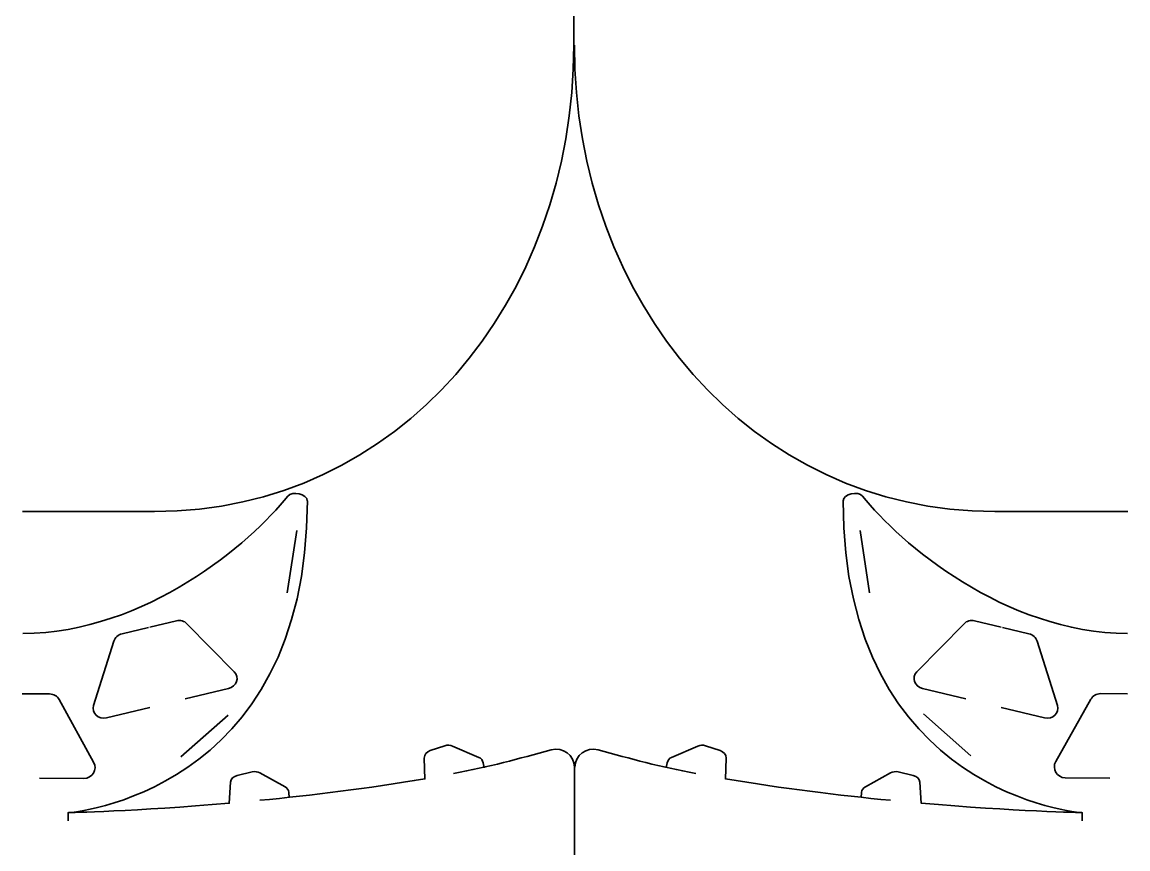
# Model space of a CAD drawing. Header units: inches. Extents: x 8 to 1056, y -872 to -100.
# Drawn here: x 488.1 to 790.8, y -552.9 to -326.5 of the extents above; entities that cross this region are included whole.
import ezdxf

# ---------------------------------------------------------------- set-up
doc = ezdxf.new("R2010")
doc.units = ezdxf.units.IN
doc.header["$MEASUREMENT"] = 0
doc.layers.add('Layer 1', color=7, linetype='Continuous')

msp = doc.modelspace()

# ---------------------------------------------------------------- linework, layer by layer
at = {"layer": 'Layer 1', "color": 179, "lineweight": 35, "true_color": 0x231f20}
for points in [[(560.71, -482.77), (563.32, -465.71)], [(720.13, -482.77), (717.52, -465.71)], [(531.63, -527.72), (544.54, -516.27)], [(747.81, -527.37), (734.9, -515.91)], [(500.74, -545.17), (500.74, -542.97)], [(778.34, -545.17), (778.34, -542.97)]]:
    msp.add_lwpolyline(points, dxfattribs=at)
for points, knots in [([(488.26, -460.49), (488.26, -460.49), (524.41, -460.49), (524.41, -460.49), (591.21, -460.49), (639.16, -402.95), (639.16, -332.81), (639.16, -332.81), (639.32, -201.19), (639.32, -201.19), (639.32, -197.87), (636.15, -195.48), (632.96, -196.37), (624.02, -198.89), (615.96, -201.04), (606.2, -202.88)], [0, 0, 0, 0, 1, 1, 1, 2, 2, 2, 3, 3, 3, 4, 4, 4, 5, 5, 5, 5]), ([(790.82, -460.49), (790.82, -460.49), (754.38, -460.49), (754.38, -460.49), (687.58, -460.49), (639.32, -402.95), (639.32, -332.81)], [0, 0, 0, 0, 1, 1, 1, 2, 2, 2, 2]), ([(488.34, -493.89), (522.08, -493.8), (550.85, -468.92), (560.88, -456.31), (562.07, -454.82), (566.23, -455.68), (566.21, -457.59), (566.21, -457.59), (566.22, -457.59), (566.22, -457.59), (566.22, -538.24), (500.78, -542.97), (500.74, -542.97), (500.74, -542.97), (500.74, -542.97), (500.74, -542.97), (500.74, -542.97), (500.74, -542.97), (500.74, -542.97), (500.74, -542.97), (500.74, -542.97), (500.74, -542.97), (500.78, -542.97), (519.39, -542.56), (544.83, -540.37), (544.83, -540.37), (544.83, -540.38), (544.83, -540.38), (544.83, -540.38), (545.22, -534.64), (545.22, -534.64), (545.27, -533.65), (546.04, -533.13), (547.03, -532.75), (547.03, -532.75), (551.14, -531.81), (551.14, -531.81), (551.85, -531.64), (552.6, -531.75), (553.25, -532.1), (553.25, -532.1), (560.12, -535.85), (560.12, -535.85), (560.7, -536.17), (561.09, -536.76), (561.15, -537.42), (561.15, -537.42), (561.28, -538.82), (561.28, -538.82)], [0, 0, 0, 0, 1, 1, 1, 2, 2, 2, 3, 3, 3, 4, 4, 4, 5, 5, 5, 6, 6, 6, 7, 7, 7, 8, 8, 8, 9, 9, 9, 10, 10, 10, 11, 11, 11, 12, 12, 12, 13, 13, 13, 14, 14, 14, 15, 15, 15, 16, 16, 16, 16]), ([(790.75, -493.89), (757.01, -493.8), (728.23, -468.92), (718.2, -456.31), (717.02, -454.82), (712.85, -455.68), (712.88, -457.59), (712.88, -457.59), (712.86, -457.59), (712.86, -457.59), (712.86, -538.24), (778.31, -542.97), (778.34, -542.97), (778.34, -542.97), (778.34, -542.97), (778.34, -542.97), (778.34, -542.97), (778.34, -542.97), (778.34, -542.97), (778.34, -542.97), (778.34, -542.97), (778.34, -542.97), (778.31, -542.97), (759.69, -542.56), (734.26, -540.37), (734.26, -540.37), (734.26, -540.38), (734.26, -540.38), (734.26, -540.38), (733.86, -534.64), (733.86, -534.64), (733.81, -533.65), (733.05, -533.13), (732.05, -532.75), (732.05, -532.75), (727.95, -531.81), (727.95, -531.81), (727.23, -531.64), (726.48, -531.75), (725.84, -532.1), (725.84, -532.1), (718.97, -535.85), (718.97, -535.85), (718.38, -536.17), (718, -536.76), (717.93, -537.42), (717.93, -537.42), (717.8, -538.82), (717.8, -538.82)], [0, 0, 0, 0, 1, 1, 1, 2, 2, 2, 3, 3, 3, 4, 4, 4, 5, 5, 5, 6, 6, 6, 7, 7, 7, 8, 8, 8, 9, 9, 9, 10, 10, 10, 11, 11, 11, 12, 12, 12, 13, 13, 13, 14, 14, 14, 15, 15, 15, 16, 16, 16, 16]), ([(523.06, -492.2), (523.06, -492.2), (530.38, -490.44), (530.38, -490.44), (531.44, -490.19), (532.54, -490.48), (533.26, -491.22), (533.26, -491.22), (546.22, -504.37), (546.22, -504.37), (547.73, -505.91), (546.86, -508.46), (544.63, -509), (544.63, -509), (532.79, -511.84), (532.79, -511.84)], [0, 0, 0, 0, 1, 1, 1, 2, 2, 2, 3, 3, 3, 4, 4, 4, 5, 5, 5, 5]), ([(756.18, -492.2), (756.18, -492.2), (748.86, -490.44), (748.86, -490.44), (747.81, -490.19), (746.7, -490.48), (745.98, -491.22), (745.98, -491.22), (733.03, -504.37), (733.03, -504.37), (731.51, -505.91), (732.39, -508.46), (734.61, -509), (734.61, -509), (746.45, -511.84), (746.45, -511.84)], [0, 0, 0, 0, 1, 1, 1, 2, 2, 2, 3, 3, 3, 4, 4, 4, 5, 5, 5, 5]), ([(523.07, -514.18), (523.07, -514.18), (511.23, -517.02), (511.23, -517.02), (509, -517.55), (507.06, -515.68), (507.71, -513.62), (507.71, -513.62), (513.29, -496.01), (513.29, -496.01), (513.59, -495.03), (514.44, -494.27), (515.5, -494.01), (515.5, -494.01), (522.72, -492.28), (522.72, -492.28)], [0, 0, 0, 0, 1, 1, 1, 2, 2, 2, 3, 3, 3, 4, 4, 4, 5, 5, 5, 5]), ([(756.18, -514.18), (756.18, -514.18), (768.02, -517.02), (768.02, -517.02), (770.25, -517.55), (772.18, -515.68), (771.53, -513.62), (771.53, -513.62), (765.96, -496.01), (765.96, -496.01), (765.65, -495.03), (764.8, -494.27), (763.74, -494.01), (763.74, -494.01), (756.53, -492.28), (756.53, -492.28)], [0, 0, 0, 0, 1, 1, 1, 2, 2, 2, 3, 3, 3, 4, 4, 4, 5, 5, 5, 5]), ([(488.15, -510.42), (488.15, -510.42), (495.67, -510.46), (495.67, -510.46), (496.76, -510.47), (497.76, -511.06), (498.28, -512.02), (498.28, -512.02), (507.72, -529.16), (507.72, -529.16), (508.83, -531.16), (507.37, -533.62), (505.08, -533.6), (505.08, -533.6), (492.9, -533.54), (492.9, -533.54)], [0, 0, 0, 0, 1, 1, 1, 2, 2, 2, 3, 3, 3, 4, 4, 4, 5, 5, 5, 5]), ([(785.86, -533.49), (785.86, -533.49), (773.68, -533.43), (773.68, -533.43), (771.39, -533.42), (769.96, -530.95), (771.08, -528.95), (771.08, -528.95), (780.69, -511.91), (780.69, -511.91), (781.23, -510.96), (782.24, -510.38), (783.32, -510.38), (783.32, -510.38), (790.75, -510.42), (790.75, -510.42)], [0, 0, 0, 0, 1, 1, 1, 2, 2, 2, 3, 3, 3, 4, 4, 4, 5, 5, 5, 5]), ([(488.26, -789.86), (488.26, -789.86), (524.41, -789.86), (524.41, -789.86), (591.21, -789.86), (639.16, -732.31), (639.16, -662.17), (639.16, -662.17), (639.32, -530.55), (639.32, -530.55), (639.32, -527.24), (636.15, -524.84), (632.96, -525.74), (624.02, -528.25), (615.96, -530.4), (606.2, -532.24)], [0, 0, 0, 0, 1, 1, 1, 2, 2, 2, 3, 3, 3, 4, 4, 4, 5, 5, 5, 5]), ([(553.24, -539.58), (567.3, -538.22), (582.92, -536.33), (598.36, -533.7), (598.36, -533.7), (598.38, -533.76), (598.38, -533.76), (598.38, -533.76), (598.38, -533.77), (598.38, -533.77), (598.38, -533.77), (598.24, -528.02), (598.24, -528.02), (598.2, -527.03), (598.91, -526.44), (599.86, -525.97), (599.86, -525.97), (603.86, -524.65), (603.86, -524.65), (604.56, -524.41), (605.31, -524.45), (605.99, -524.74), (605.99, -524.74), (613.18, -527.83), (613.18, -527.83), (613.79, -528.09), (614.23, -528.64), (614.36, -529.29), (614.36, -529.29), (614.62, -530.67), (614.62, -530.67)], [0, 0, 0, 0, 1, 1, 1, 2, 2, 2, 3, 3, 3, 4, 4, 4, 5, 5, 5, 6, 6, 6, 7, 7, 7, 8, 8, 8, 9, 9, 9, 10, 10, 10, 10]), ([(639.47, -530.55), (639.47, -527.24), (642.63, -524.84), (645.83, -525.74), (654.76, -528.25), (662.83, -530.4), (672.58, -532.24)], [0, 0, 0, 0, 1, 1, 1, 2, 2, 2, 2]), ([(725.85, -539.58), (711.78, -538.22), (696.17, -536.33), (680.72, -533.7), (680.72, -533.7), (680.7, -533.76), (680.7, -533.76), (680.7, -533.76), (680.7, -533.77), (680.7, -533.77), (680.7, -533.77), (680.85, -528.02), (680.85, -528.02), (680.89, -527.03), (680.18, -526.44), (679.22, -525.97), (679.22, -525.97), (675.23, -524.65), (675.23, -524.65), (674.53, -524.41), (673.77, -524.45), (673.1, -524.74), (673.1, -524.74), (665.9, -527.83), (665.9, -527.83), (665.29, -528.09), (664.85, -528.64), (664.73, -529.29), (664.73, -529.29), (664.46, -530.67), (664.46, -530.67)], [0, 0, 0, 0, 1, 1, 1, 2, 2, 2, 3, 3, 3, 4, 4, 4, 5, 5, 5, 6, 6, 6, 7, 7, 7, 8, 8, 8, 9, 9, 9, 10, 10, 10, 10])]:
    msp.add_open_spline(points, degree=3, knots=knots, dxfattribs=at)

doc.saveas('drawing.dxf')
